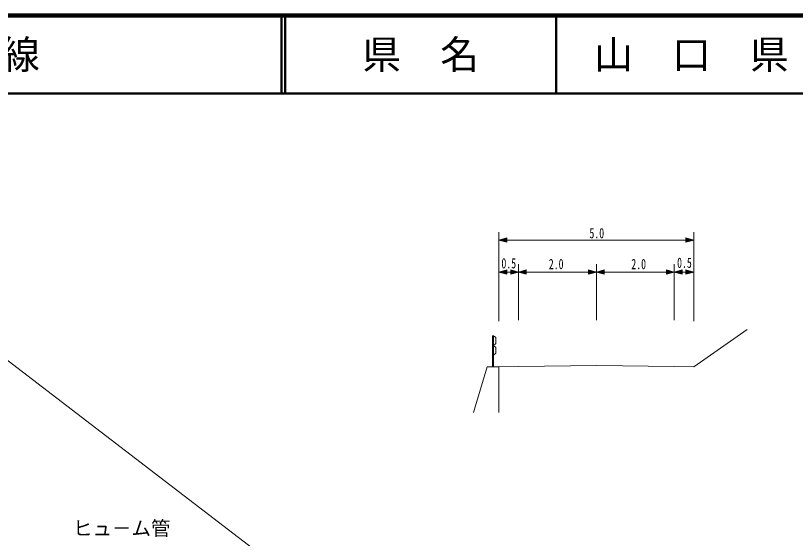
# Model space of a CAD drawing. Units: millimetres on the paper, enlarged 1000 times, with parts at other scales. Extents: x 40000 to 680000, y 20000 to 380000.
# Drawn here: x 263638 to 363711, y 312945 to 380000 of the extents above; entities that cross this region are included whole.
import ezdxf
from ezdxf.enums import TextEntityAlignment as Align

# ---------------------------------------------------------------- set-up
doc = ezdxf.new("R2010")
doc.units = ezdxf.units.MM
doc.header["$LTSCALE"] = 1000
for name, color, linetype, lineweight in [('M-BGD', 7, 'Continuous', 13), ('M-STR-HTXT', 7, 'Continuous', 13), ('M-TTL', 2, 'Continuous', 140), ('M-TTL-LINE', 7, 'Continuous', 50)]:
    doc.layers.add(name, color=color, linetype=linetype, lineweight=lineweight)
doc.layers.add('M-TTL-TXT', color=7, linetype='Continuous')
doc.styles.add('ＭＳ ゴシック', font='')
doc.styles.get('ＭＳ ゴシック').set_extended_font_data('MS Gothic')

msp = doc.modelspace()

# ---------------------------------------------------------------- linework, layer by layer
at = {"layer": 'M-BGD'}
for p, q in [((350671, 334948), (357502, 339749)), ((324825, 334948), (324825, 338947)), ((324825, 338947), (324975, 338947)), ((324975, 338947), (324975, 334948)), ((324975, 338947), (325275, 338697)), ((325275, 338697), (325275, 337947)), ((325275, 337947), (324975, 337697)), ((324975, 337697), (325275, 337447)), ((325275, 337447), (325275, 336697)), ((325275, 336697), (324975, 336448)), ((322417, 329105), (324171, 334948)), ((324171, 334948), (325671, 334948)), ((325671, 334948), (325670, 329111)), ((325671, 334948), (328171, 334981)), ((328171, 334981), (338171, 335114)), ((338171, 335114), (348171, 334981)), ((350671, 334948), (348171, 334981))]:
    msp.add_line(p, q, dxfattribs=at)
at = {"layer": 'M-STR-HTXT'}
for p, q in [((325671, 340800), (325672, 352208)), ((325671, 351205), (326671, 351485)), ((325672, 351208), (326672, 351488)), ((325951, 351205), (326631, 351405)), ((325952, 351208), (326632, 351408)), ((326111, 351205), (326591, 351325)), ((326112, 351208), (326592, 351328)), ((326591, 351325), (326591, 351085)), ((326592, 351328), (326592, 351088)), ((326631, 351405), (326631, 351005)), ((326632, 351408), (326632, 351008)), ((326671, 351485), (326671, 350925)), ((326672, 351488), (326672, 350928)), ((349671, 350925), (349671, 351485)), ((349671, 351485), (350671, 351205)), ((349711, 351005), (349711, 351405)), ((349711, 351405), (350391, 351205)), ((349751, 351085), (349751, 351325)), ((349751, 351325), (350231, 351205)), ((350671, 352205), (350670, 340798)), ((326671, 350925), (325671, 351205)), ((325671, 351205), (350671, 351205)), ((326672, 350928), (325672, 351208)), ((326631, 351005), (325951, 351205)), ((326632, 351008), (325952, 351208)), ((326591, 351085), (326111, 351205)), ((326592, 351088), (326112, 351208)), ((326351, 351205), (326551, 351245)), ((326551, 351165), (326351, 351205)), ((326352, 351208), (326552, 351248)), ((326552, 351168), (326352, 351208)), ((326551, 351245), (326551, 351165)), ((326552, 351248), (326552, 351168)), ((350671, 351205), (349671, 350925)), ((350391, 351205), (349711, 351005)), ((350231, 351205), (349751, 351085)), ((349791, 351165), (349791, 351245)), ((349791, 351245), (349991, 351205)), ((349991, 351205), (349791, 351165)), ((325671, 347110), (326671, 347390)), ((325672, 347113), (326671, 347392)), ((325951, 347110), (326631, 347310)), ((325952, 347112), (326631, 347312)), ((326631, 347312), (326631, 346912)), ((326631, 347310), (326631, 346910)), ((326671, 347392), (326671, 346832)), ((326671, 347390), (326671, 346830)), ((327171, 346830), (327171, 347390)), ((327171, 347390), (328171, 347110)), ((327211, 346910), (327211, 347310)), ((327211, 347310), (327891, 347110)), ((328171, 348110), (328171, 340948)), ((328171, 347110), (329171, 347390)), ((328451, 347110), (329131, 347310)), ((329131, 347310), (329131, 346910)), ((329171, 347390), (329171, 346830)), ((337171, 346830), (337171, 347390)), ((337171, 347390), (338171, 347110)), ((337211, 346910), (337211, 347310)), ((337211, 347310), (337891, 347110)), ((338171, 348110), (338171, 340948)), ((338171, 347110), (339171, 347390)), ((338451, 347110), (339131, 347310)), ((339131, 347310), (339131, 346910)), ((339171, 347390), (339171, 346830)), ((347171, 346830), (347171, 347390)), ((347171, 347390), (348171, 347110)), ((347211, 346910), (347211, 347310)), ((347211, 347310), (347891, 347110)), ((348171, 348110), (348171, 340948)), ((348171, 347110), (349171, 347390)), ((348451, 347110), (349131, 347310)), ((349131, 347310), (349131, 346910)), ((349171, 347390), (349171, 346830)), ((349671, 346830), (349671, 347390)), ((349671, 347390), (350671, 347110)), ((349711, 346910), (349711, 347310)), ((349711, 347310), (350391, 347110)), ((350671, 348110), (350671, 340948)), ((326671, 346830), (325671, 347110)), ((325671, 347110), (338171, 347110)), ((325671, 347110), (328171, 347110)), ((326671, 346832), (325672, 347113)), ((326631, 346910), (325951, 347110)), ((326631, 346912), (325952, 347112)), ((326111, 347110), (326591, 347230)), ((326591, 346990), (326111, 347110)), ((326112, 347112), (326591, 347232)), ((326591, 346992), (326112, 347112)), ((326351, 347112), (326551, 347152)), ((326351, 347110), (326551, 347150)), ((326551, 347072), (326351, 347112)), ((326551, 347070), (326351, 347110)), ((326551, 347152), (326551, 347072)), ((326551, 347150), (326551, 347070)), ((326591, 347232), (326591, 346992)), ((326591, 347230), (326591, 346990)), ((328171, 347110), (327171, 346830)), ((327891, 347110), (327211, 346910)), ((327251, 346990), (327251, 347230)), ((327251, 347230), (327731, 347110)), ((327731, 347110), (327251, 346990)), ((327291, 347070), (327291, 347150)), ((327291, 347150), (327491, 347110)), ((327491, 347110), (327291, 347070)), ((329171, 346830), (328171, 347110)), ((329131, 346910), (328451, 347110)), ((328611, 347110), (329091, 347230)), ((329091, 346990), (328611, 347110)), ((328851, 347110), (329051, 347150)), ((329051, 347070), (328851, 347110)), ((329051, 347150), (329051, 347070)), ((329091, 347230), (329091, 346990)), ((338171, 347110), (337171, 346830)), ((337891, 347110), (337211, 346910)), ((337251, 346990), (337251, 347230)), ((337251, 347230), (337731, 347110)), ((337731, 347110), (337251, 346990)), ((337291, 347070), (337291, 347150)), ((337291, 347150), (337491, 347110)), ((337491, 347110), (337291, 347070)), ((339171, 346830), (338171, 347110)), ((338171, 347110), (350671, 347110)), ((339131, 346910), (338451, 347110)), ((338611, 347110), (339091, 347230)), ((339091, 346990), (338611, 347110)), ((338851, 347110), (339051, 347150)), ((339051, 347070), (338851, 347110)), ((339051, 347150), (339051, 347070)), ((339091, 347230), (339091, 346990)), ((348171, 347110), (347171, 346830)), ((347891, 347110), (347211, 346910)), ((347251, 346990), (347251, 347230)), ((347251, 347230), (347731, 347110)), ((347731, 347110), (347251, 346990)), ((347291, 347070), (347291, 347150)), ((347291, 347150), (347491, 347110)), ((347491, 347110), (347291, 347070)), ((349171, 346830), (348171, 347110)), ((348171, 347110), (350671, 347110)), ((349131, 346910), (348451, 347110)), ((348611, 347110), (349091, 347230)), ((349091, 346990), (348611, 347110)), ((348851, 347110), (349051, 347150)), ((349051, 347070), (348851, 347110)), ((349051, 347150), (349051, 347070)), ((349091, 347230), (349091, 346990)), ((350671, 347110), (349671, 346830)), ((350391, 347110), (349711, 346910)), ((349751, 346990), (349751, 347230)), ((349751, 347230), (350231, 347110)), ((350231, 347110), (349751, 346990)), ((349791, 347070), (349791, 347150)), ((349791, 347150), (349991, 347110)), ((349991, 347110), (349791, 347070)), ((256304, 340588), (344634, 272999))]:
    msp.add_line(p, q, dxfattribs=at)
at = {"layer": 'M-TTL'}
msp.add_line((680000, 380000), (40000, 380000), dxfattribs=at)
at = {"layer": 'M-TTL-LINE'}
for p, q in [((297750, 380000), (297750, 370000)), ((298250, 380000), (298250, 370000)), ((333000, 380000), (333000, 370000)), ((40000, 370000), (680000, 370000))]:
    msp.add_line(p, q, dxfattribs=at)

# ---------------------------------------------------------------- texts
at = {"layer": 'M-STR-HTXT', "style": 'ＭＳ ゴシック', "width": 0.7}
for s, p in [('5.0', (337278, 351044)), ('0.5', (325986, 347175)), ('2.0', (332065, 347079)), ('2.0', (342655, 347079)), ('0.5', (348528, 347246))]:
    msp.add_text(s, height=1320, dxfattribs=at).set_placement(p, align=Align.BOTTOM_LEFT)
at = {"layer": 'M-STR-HTXT', "style": 'ＭＳ ゴシック'}
msp.add_text('ヒュ－ム管', height=1833, dxfattribs=at).set_placement((271007, 312771), align=Align.BOTTOM_LEFT)
at = {"layer": 'M-TTL-TXT', "style": 'ＭＳ ゴシック'}
msp.add_text('主要地方道周東美川線', height=3666, dxfattribs=at).set_placement((216734, 375000), align=Align.MIDDLE_LEFT)
for s, p in [('県\u3000名', (315625, 375000)), ('山\u3000口\u3000県', (350375, 375000))]:
    msp.add_text(s, height=3666, dxfattribs=at).set_placement(p, align=Align.MIDDLE_CENTER)

doc.saveas('drawing.dxf')
